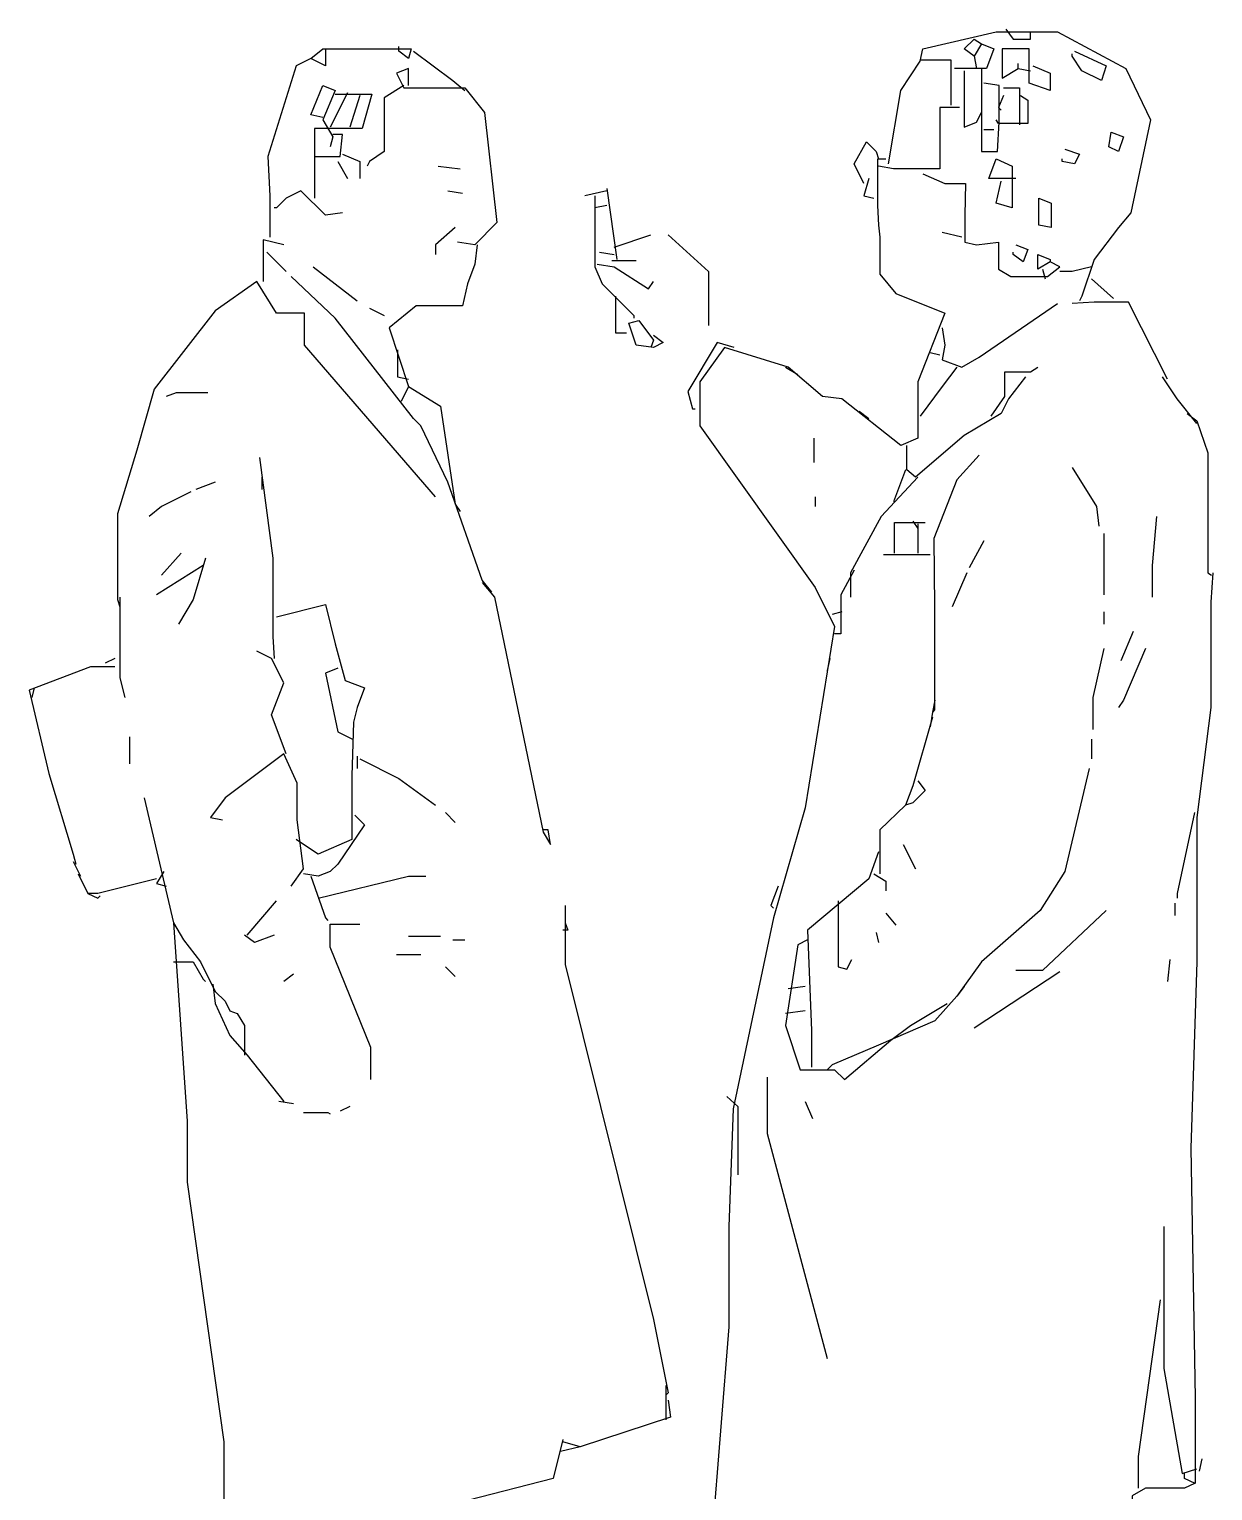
# Model space of a CAD drawing. Extents: x 500 to 638, y 181 to 267.
# Drawn here: x 620.735 to 621.702, y 210.094 to 211.288 of the extents above; entities that cross this region are included whole.
import ezdxf

# ---------------------------------------------------------------- set-up
doc = ezdxf.new("R2010")
doc.units = 0
doc.header["$LTSCALE"] = 7
doc.layers.add('ACESSÓRIO', color=2, linetype='CONTINUOUS')

msp = doc.modelspace()

# ---------------------------------------------------------------- linework, layer by layer
at = {"layer": 'ACESSÓRIO', "linetype": 'Continuous'}
for points in [[(621.4373, 211.1781), (621.4473, 211.2381), (621.4633, 211.2621), (621.4653, 211.2721), (621.5253, 211.2861), (621.5753, 211.2861), (621.6313, 211.2561), (621.6513, 211.2141), (621.6353, 211.1381), (621.6253, 211.1261), (621.6053, 211.1001), (621.5953, 211.0701), (621.5933, 211.0661)], [(621.4373, 211.1781), (621.4473, 211.2381), (621.4633, 211.2621), (621.4653, 211.2721), (621.5253, 211.2861), (621.5753, 211.2861), (621.6313, 211.2561), (621.6513, 211.2141), (621.6353, 211.1381), (621.6253, 211.1261), (621.6053, 211.1001), (621.5953, 211.0701), (621.5933, 211.0661)], [(621.4373, 211.1781), (621.4473, 211.2381), (621.4633, 211.2621), (621.4653, 211.2721), (621.5253, 211.2861), (621.5753, 211.2861), (621.6313, 211.2561), (621.6513, 211.2141), (621.6353, 211.1381), (621.6253, 211.1261), (621.6053, 211.1001), (621.5953, 211.0701), (621.5933, 211.0661)], [(621.4373, 211.1781), (621.4473, 211.2381), (621.4633, 211.2621), (621.4653, 211.2721), (621.5253, 211.2861), (621.5753, 211.2861), (621.6313, 211.2561), (621.6513, 211.2141), (621.6353, 211.1381), (621.6253, 211.1261), (621.6053, 211.1001), (621.5953, 211.0701), (621.5933, 211.0661)], [(621.4373, 211.1781), (621.4473, 211.2381), (621.4633, 211.2621), (621.4653, 211.2721), (621.5253, 211.2861), (621.5753, 211.2861), (621.6313, 211.2561), (621.6513, 211.2141), (621.6353, 211.1381), (621.6253, 211.1261), (621.6053, 211.1001), (621.5953, 211.0701), (621.5933, 211.0661)], [(621.4373, 211.1781), (621.4473, 211.2381), (621.4633, 211.2621), (621.4653, 211.2721), (621.5253, 211.2861), (621.5753, 211.2861), (621.6313, 211.2561), (621.6513, 211.2141), (621.6353, 211.1381), (621.6253, 211.1261), (621.6053, 211.1001), (621.5953, 211.0701), (621.5933, 211.0661)], [(621.4373, 211.1781), (621.4473, 211.2381), (621.4633, 211.2621), (621.4653, 211.2721), (621.5253, 211.2861), (621.5753, 211.2861), (621.6313, 211.2561), (621.6513, 211.2141), (621.6353, 211.1381), (621.6253, 211.1261), (621.6053, 211.1001), (621.5953, 211.0701), (621.5933, 211.0661)], [(621.4373, 211.1781), (621.4473, 211.2381), (621.4633, 211.2621), (621.4653, 211.2721), (621.5253, 211.2861), (621.5753, 211.2861), (621.6313, 211.2561), (621.6513, 211.2141), (621.6353, 211.1381), (621.6253, 211.1261), (621.6053, 211.1001), (621.5953, 211.0701), (621.5933, 211.0661)], [(621.5133, 211.2761), (621.5073, 211.2661), (621.4993, 211.2721), (621.5073, 211.2801), (621.5133, 211.2761)], [(621.5133, 211.2761), (621.5073, 211.2661), (621.4993, 211.2721), (621.5073, 211.2801), (621.5133, 211.2761)], [(621.5333, 211.2881), (621.5393, 211.2801), (621.5533, 211.2801), (621.5533, 211.2861)], [(621.5333, 211.2881), (621.5393, 211.2801), (621.5533, 211.2801), (621.5533, 211.2861)], [(621.5333, 211.2881), (621.5393, 211.2801), (621.5533, 211.2801), (621.5533, 211.2861)], [(620.9773, 211.2721), (620.9773, 211.2581), (620.9653, 211.2641), (620.9753, 211.2721), (621.0473, 211.2721), (621.0453, 211.2641), (621.0373, 211.2701), (621.0373, 211.2741)], [(621.0493, 211.2701), (621.0813, 211.2461), (621.0913, 211.2381)], [(621.5133, 211.2761), (621.5233, 211.2721), (621.5173, 211.2561), (621.4913, 211.2561)], [(621.5133, 211.2761), (621.5233, 211.2721), (621.5173, 211.2561), (621.4913, 211.2561)], [(621.5133, 211.2761), (621.5233, 211.2721), (621.5173, 211.2561), (621.4913, 211.2561)], [(621.5133, 211.2761), (621.5233, 211.2721), (621.5173, 211.2561), (621.4913, 211.2561)], [(621.5133, 211.2761), (621.5233, 211.2721), (621.5173, 211.2561), (621.4913, 211.2561)], [(621.5133, 211.2761), (621.5233, 211.2721), (621.5173, 211.2561), (621.4913, 211.2561)], [(621.5133, 211.2761), (621.5233, 211.2721), (621.5173, 211.2561), (621.4913, 211.2561)], [(621.5133, 211.2761), (621.5233, 211.2721), (621.5173, 211.2561), (621.4913, 211.2561)], [(621.5133, 211.2761), (621.5233, 211.2721), (621.5173, 211.2561), (621.4913, 211.2561)], [(621.5133, 211.2761), (621.5233, 211.2721), (621.5173, 211.2561), (621.4913, 211.2561)], [(621.5553, 211.2581), (621.5693, 211.2521), (621.5693, 211.2381), (621.5523, 211.2441), (621.5523, 211.2721), (621.5303, 211.2721), (621.5303, 211.2481), (621.5433, 211.2561), (621.5433, 211.2601)], [(621.5553, 211.2581), (621.5693, 211.2521), (621.5693, 211.2381), (621.5523, 211.2441), (621.5523, 211.2721), (621.5303, 211.2721), (621.5303, 211.2481), (621.5433, 211.2561), (621.5433, 211.2601)], [(621.5553, 211.2581), (621.5693, 211.2521), (621.5693, 211.2381), (621.5523, 211.2441), (621.5523, 211.2721), (621.5303, 211.2721), (621.5303, 211.2481), (621.5433, 211.2561), (621.5433, 211.2601)], [(621.5553, 211.2581), (621.5693, 211.2521), (621.5693, 211.2381), (621.5523, 211.2441), (621.5523, 211.2721), (621.5303, 211.2721), (621.5303, 211.2481), (621.5433, 211.2561), (621.5433, 211.2601)], [(621.5893, 211.2701), (621.6153, 211.2581), (621.6113, 211.2461), (621.5953, 211.2541), (621.5873, 211.2661), (621.5873, 211.2681)], [(621.5893, 211.2701), (621.6153, 211.2581), (621.6113, 211.2461), (621.5953, 211.2541), (621.5873, 211.2661), (621.5873, 211.2681)], [(621.5893, 211.2701), (621.6153, 211.2581), (621.6113, 211.2461), (621.5953, 211.2541), (621.5873, 211.2661), (621.5873, 211.2681)], [(621.5893, 211.2701), (621.6153, 211.2581), (621.6113, 211.2461), (621.5953, 211.2541), (621.5873, 211.2661), (621.5873, 211.2681)], [(621.5893, 211.2701), (621.6153, 211.2581), (621.6113, 211.2461), (621.5953, 211.2541), (621.5873, 211.2661), (621.5873, 211.2681)], [(621.5893, 211.2701), (621.6153, 211.2581), (621.6113, 211.2461), (621.5953, 211.2541), (621.5873, 211.2661), (621.5873, 211.2681)], [(621.5893, 211.2701), (621.6153, 211.2581), (621.6113, 211.2461), (621.5953, 211.2541), (621.5873, 211.2661), (621.5873, 211.2681)], [(621.5893, 211.2701), (621.6153, 211.2581), (621.6113, 211.2461), (621.5953, 211.2541), (621.5873, 211.2661), (621.5873, 211.2681)], [(620.9653, 211.2641), (620.9533, 211.2581), (620.9303, 211.1841), (620.9318, 211.1521), (620.9318, 211.1181)], [(620.9653, 211.2641), (620.9533, 211.2581), (620.9303, 211.1841), (620.9318, 211.1521), (620.9318, 211.1181)], [(620.9653, 211.2641), (620.9533, 211.2581), (620.9303, 211.1841), (620.9318, 211.1521), (620.9318, 211.1181)], [(620.9653, 211.2641), (620.9533, 211.2581), (620.9303, 211.1841), (620.9318, 211.1521), (620.9318, 211.1181)], [(620.9653, 211.2641), (620.9533, 211.2581), (620.9303, 211.1841), (620.9318, 211.1521), (620.9318, 211.1181)], [(621.0453, 211.2421), (621.0453, 211.2561), (621.0353, 211.2521), (621.0413, 211.2401), (621.0913, 211.2401), (621.1073, 211.2201), (621.1173, 211.1301), (621.0993, 211.1121), (621.0853, 211.1141)], [(621.0453, 211.2421), (621.0453, 211.2561), (621.0353, 211.2521), (621.0413, 211.2401), (621.0913, 211.2401), (621.1073, 211.2201), (621.1173, 211.1301), (621.0993, 211.1121), (621.0853, 211.1141)], [(621.4633, 211.2631), (621.4883, 211.2631), (621.4883, 211.2261)], [(621.5073, 211.2661), (621.5093, 211.2561)], [(621.5133, 211.2561), (621.5133, 211.1881), (621.5263, 211.1881), (621.5278, 211.2121), (621.5278, 211.2421), (621.5153, 211.2441)], [(621.5133, 211.2561), (621.5133, 211.1881), (621.5263, 211.1881), (621.5278, 211.2121), (621.5278, 211.2421), (621.5153, 211.2441)], [(621.5133, 211.2561), (621.5133, 211.1881), (621.5263, 211.1881), (621.5278, 211.2121), (621.5278, 211.2421), (621.5153, 211.2441)], [(621.5133, 211.2561), (621.5133, 211.1881), (621.5263, 211.1881), (621.5278, 211.2121), (621.5278, 211.2421), (621.5153, 211.2441)], [(621.5133, 211.2561), (621.5133, 211.1881), (621.5263, 211.1881), (621.5278, 211.2121), (621.5278, 211.2421), (621.5153, 211.2441)], [(621.5133, 211.2561), (621.5133, 211.1881), (621.5263, 211.1881), (621.5278, 211.2121), (621.5278, 211.2421), (621.5153, 211.2441)], [(621.5133, 211.2561), (621.5133, 211.1881), (621.5263, 211.1881), (621.5278, 211.2121), (621.5278, 211.2421), (621.5153, 211.2441)], [(621.5133, 211.2561), (621.5133, 211.1881), (621.5263, 211.1881), (621.5278, 211.2121), (621.5278, 211.2421), (621.5153, 211.2441)], [(621.5133, 211.2561), (621.5133, 211.1881), (621.5263, 211.1881), (621.5278, 211.2121), (621.5278, 211.2421), (621.5153, 211.2441)], [(621.5133, 211.2561), (621.5133, 211.1881), (621.5263, 211.1881), (621.5278, 211.2121), (621.5278, 211.2421), (621.5153, 211.2441)], [(621.5133, 211.2561), (621.5133, 211.1881), (621.5263, 211.1881), (621.5278, 211.2121), (621.5278, 211.2421), (621.5153, 211.2441)], [(621.5433, 211.2561), (621.5533, 211.2541)], [(621.5433, 211.2561), (621.5533, 211.2541)], [(621.5433, 211.2561), (621.5533, 211.2541)], [(621.5433, 211.2561), (621.5533, 211.2541)], [(621.5433, 211.2561), (621.5533, 211.2541)], [(621.4993, 211.2541), (621.4993, 211.2081), (621.5093, 211.2121), (621.5133, 211.2201)], [(621.4993, 211.2541), (621.4993, 211.2081), (621.5093, 211.2121), (621.5133, 211.2201)], [(620.9753, 211.2161), (620.9653, 211.2181), (620.9753, 211.2421), (620.9853, 211.2381), (620.9753, 211.2141), (620.9833, 211.2001), (620.9813, 211.1921)], [(620.9753, 211.2161), (620.9653, 211.2181), (620.9753, 211.2421), (620.9853, 211.2381), (620.9753, 211.2141), (620.9833, 211.2001), (620.9813, 211.1921)], [(620.9853, 211.2351), (621.0153, 211.2351), (621.0073, 211.2071), (620.9683, 211.2071), (620.9683, 211.1841), (620.9893, 211.1841), (620.9913, 211.2021), (620.9833, 211.2021)], [(620.9853, 211.2351), (621.0153, 211.2351), (621.0073, 211.2071), (620.9683, 211.2071), (620.9683, 211.1841), (620.9893, 211.1841), (620.9913, 211.2021), (620.9833, 211.2021)], [(620.9853, 211.2351), (621.0153, 211.2351), (621.0073, 211.2071), (620.9683, 211.2071), (620.9683, 211.1841), (620.9893, 211.1841), (620.9913, 211.2021), (620.9833, 211.2021)], [(620.9853, 211.2351), (621.0153, 211.2351), (621.0073, 211.2071), (620.9683, 211.2071), (620.9683, 211.1841), (620.9893, 211.1841), (620.9913, 211.2021), (620.9833, 211.2021)], [(620.9853, 211.2351), (621.0153, 211.2351), (621.0073, 211.2071), (620.9683, 211.2071), (620.9683, 211.1841), (620.9893, 211.1841), (620.9913, 211.2021), (620.9833, 211.2021)], [(620.9953, 211.2361), (620.9813, 211.2081)], [(620.9953, 211.2361), (620.9813, 211.2081)], [(620.9953, 211.2361), (620.9813, 211.2081)], [(620.9953, 211.2361), (620.9813, 211.2081)], [(620.9953, 211.2361), (620.9813, 211.2081)], [(620.9953, 211.2361), (620.9813, 211.2081)], [(621.0053, 211.2341), (620.9973, 211.2081)], [(621.0053, 211.2341), (620.9973, 211.2081)], [(621.0413, 211.2421), (621.0253, 211.2321), (621.0253, 211.1881), (621.0133, 211.1801), (621.0113, 211.1761)], [(621.0413, 211.2421), (621.0253, 211.2321), (621.0253, 211.1881), (621.0133, 211.1801), (621.0113, 211.1761)], [(621.0413, 211.2421), (621.0253, 211.2321), (621.0253, 211.1881), (621.0133, 211.1801), (621.0113, 211.1761)], [(621.0413, 211.2421), (621.0253, 211.2321), (621.0253, 211.1881), (621.0133, 211.1801), (621.0113, 211.1761)], [(621.0413, 211.2421), (621.0253, 211.2321), (621.0253, 211.1881), (621.0133, 211.1801), (621.0113, 211.1761)], [(621.5453, 211.2341), (621.5513, 211.2301), (621.5513, 211.2111), (621.5273, 211.2111), (621.5253, 211.2141)], [(621.5453, 211.2341), (621.5513, 211.2301), (621.5513, 211.2111), (621.5273, 211.2111), (621.5253, 211.2141)], [(621.5313, 211.2341), (621.5273, 211.2241), (621.5293, 211.2221)], [(621.5313, 211.2401), (621.5443, 211.2401), (621.5443, 211.2101)], [(621.5313, 211.2401), (621.5443, 211.2401), (621.5443, 211.2101)], [(621.5313, 211.2401), (621.5443, 211.2401), (621.5443, 211.2101)], [(621.4953, 211.2241), (621.4793, 211.2241), (621.4793, 211.1741), (621.4413, 211.1741), (621.4293, 211.1761)], [(621.4953, 211.2241), (621.4793, 211.2241), (621.4793, 211.1741), (621.4413, 211.1741), (621.4293, 211.1761)], [(621.4173, 211.1621), (621.4093, 211.1781), (621.4193, 211.1961), (621.4273, 211.1881), (621.4293, 211.1821), (621.4353, 211.1821)], [(621.5153, 211.2061), (621.5233, 211.2061)], [(621.5153, 211.2061), (621.5233, 211.2061)], [(621.6193, 211.2041), (621.6293, 211.2001), (621.6253, 211.1881), (621.6173, 211.1921), (621.6193, 211.2041)], [(621.6193, 211.2041), (621.6293, 211.2001), (621.6253, 211.1881), (621.6173, 211.1921), (621.6193, 211.2041)], [(621.6193, 211.2041), (621.6293, 211.2001), (621.6253, 211.1881), (621.6173, 211.1921), (621.6193, 211.2041)], [(620.9683, 211.1841), (620.9683, 211.1501)], [(620.9683, 211.1841), (620.9683, 211.1501)], [(620.9683, 211.1841), (620.9683, 211.1501)], [(620.9683, 211.1841), (620.9683, 211.1501)], [(620.9683, 211.1841), (620.9683, 211.1501)], [(620.9913, 211.1861), (621.0053, 211.1801), (621.0053, 211.1661)], [(621.5813, 211.1901), (621.5933, 211.1861), (621.5893, 211.1781), (621.5793, 211.1801), (621.5793, 211.1821)], [(621.5813, 211.1901), (621.5933, 211.1861), (621.5893, 211.1781), (621.5793, 211.1801), (621.5793, 211.1821)], [(621.5813, 211.1901), (621.5933, 211.1861), (621.5893, 211.1781), (621.5793, 211.1801), (621.5793, 211.1821)], [(620.9873, 211.1801), (620.9953, 211.1661)], [(621.0693, 211.1761), (621.0873, 211.1741)], [(621.0693, 211.1761), (621.0873, 211.1741)], [(621.0693, 211.1761), (621.0873, 211.1741)], [(621.4283, 211.1821), (621.4283, 211.1441), (621.4293, 211.1281), (621.4303, 211.1181), (621.4303, 211.0881), (621.4433, 211.0721), (621.4833, 211.0561), (621.4613, 211.0001), (621.4613, 210.9541), (621.4473, 210.9481), (621.3993, 210.9861), (621.3833, 210.9881), (621.3553, 211.0121), (621.3033, 211.0281), (621.2833, 211.0001), (621.2833, 210.9641), (621.3773, 210.8321), (621.3933, 210.8001), (621.3693, 210.6521), (621.3433, 210.5621), (621.3103, 210.4061), (621.3068, 210.3101), (621.3068, 210.2281), (621.2933, 210.0581)], [(621.4283, 211.1821), (621.4283, 211.1441), (621.4293, 211.1281), (621.4303, 211.1181), (621.4303, 211.0881), (621.4433, 211.0721), (621.4833, 211.0561), (621.4613, 211.0001), (621.4613, 210.9541), (621.4473, 210.9481), (621.3993, 210.9861), (621.3833, 210.9881), (621.3553, 211.0121), (621.3033, 211.0281), (621.2833, 211.0001), (621.2833, 210.9641), (621.3773, 210.8321), (621.3933, 210.8001), (621.3693, 210.6521), (621.3433, 210.5621), (621.3103, 210.4061), (621.3068, 210.3101), (621.3068, 210.2281), (621.2933, 210.0581)], [(621.4283, 211.1821), (621.4283, 211.1441), (621.4293, 211.1281), (621.4303, 211.1181), (621.4303, 211.0881), (621.4433, 211.0721), (621.4833, 211.0561), (621.4613, 211.0001), (621.4613, 210.9541), (621.4473, 210.9481), (621.3993, 210.9861), (621.3833, 210.9881), (621.3553, 211.0121), (621.3033, 211.0281), (621.2833, 211.0001), (621.2833, 210.9641), (621.3773, 210.8321), (621.3933, 210.8001), (621.3693, 210.6521), (621.3433, 210.5621), (621.3103, 210.4061), (621.3068, 210.3101), (621.3068, 210.2281), (621.2933, 210.0581)], [(621.5413, 211.1661), (621.5193, 211.1661), (621.5253, 211.1821), (621.5383, 211.1761), (621.5383, 211.1421), (621.5253, 211.1461), (621.5293, 211.1641)], [(621.4213, 211.1661), (621.4173, 211.1521), (621.4253, 211.1501)], [(621.4213, 211.1661), (621.4173, 211.1521), (621.4253, 211.1501)], [(621.4213, 211.1661), (621.4173, 211.1521), (621.4253, 211.1501)], [(621.4653, 211.1701), (621.4833, 211.1621), (621.5003, 211.1621), (621.4998, 211.1361), (621.4998, 211.1141), (621.5093, 211.1121), (621.5273, 211.1141), (621.5273, 211.0921), (621.5373, 211.0861), (621.5673, 211.0861), (621.5773, 211.0941), (621.5693, 211.0981)], [(621.4653, 211.1701), (621.4833, 211.1621), (621.5003, 211.1621), (621.4998, 211.1361), (621.4998, 211.1141), (621.5093, 211.1121), (621.5273, 211.1141), (621.5273, 211.0921), (621.5373, 211.0861), (621.5673, 211.0861), (621.5773, 211.0941), (621.5693, 211.0981)], [(621.4653, 211.1701), (621.4833, 211.1621), (621.5003, 211.1621), (621.4998, 211.1361), (621.4998, 211.1141), (621.5093, 211.1121), (621.5273, 211.1141), (621.5273, 211.0921), (621.5373, 211.0861), (621.5673, 211.0861), (621.5773, 211.0941), (621.5693, 211.0981)], [(620.9913, 211.1381), (620.9773, 211.1361), (620.9573, 211.1561), (620.9453, 211.1501), (620.9373, 211.1421), (620.9353, 211.1421)], [(620.9913, 211.1381), (620.9773, 211.1361), (620.9573, 211.1561), (620.9453, 211.1501), (620.9373, 211.1421), (620.9353, 211.1421)], [(620.9913, 211.1381), (620.9773, 211.1361), (620.9573, 211.1561), (620.9453, 211.1501), (620.9373, 211.1421), (620.9353, 211.1421)], [(621.0773, 211.1561), (621.0893, 211.1541)], [(621.0773, 211.1561), (621.0893, 211.1541)], [(621.0773, 211.1561), (621.0893, 211.1541)], [(621.2073, 211.1561), (621.1893, 211.1521)], [(621.1973, 211.1521), (621.1973, 211.0941), (621.2033, 211.0801), (621.2293, 211.0541), (621.2293, 211.0521)], [(621.1973, 211.1521), (621.1973, 211.0941), (621.2033, 211.0801), (621.2293, 211.0541), (621.2293, 211.0521)], [(621.1973, 211.1521), (621.1973, 211.0941), (621.2033, 211.0801), (621.2293, 211.0541), (621.2293, 211.0521)], [(621.1973, 211.1521), (621.1973, 211.0941), (621.2033, 211.0801), (621.2293, 211.0541), (621.2293, 211.0521)], [(621.2073, 211.1581), (621.2153, 211.1001)], [(621.5603, 211.1501), (621.5703, 211.1461), (621.5703, 211.1261), (621.5603, 211.1281), (621.5603, 211.1501)], [(621.5603, 211.1501), (621.5703, 211.1461), (621.5703, 211.1261), (621.5603, 211.1281), (621.5603, 211.1501)], [(621.5603, 211.1501), (621.5703, 211.1461), (621.5703, 211.1261), (621.5603, 211.1281), (621.5603, 211.1501)], [(621.5603, 211.1501), (621.5703, 211.1461), (621.5703, 211.1261), (621.5603, 211.1281), (621.5603, 211.1501)], [(621.2073, 211.1441), (621.1973, 211.1421)], [(621.2073, 211.1441), (621.1973, 211.1421)], [(621.2073, 211.1441), (621.1973, 211.1421)], [(621.2073, 211.1441), (621.1973, 211.1421)], [(621.0833, 211.1261), (621.0673, 211.1121), (621.0673, 211.1041)], [(620.9433, 211.1121), (620.9263, 211.1161), (620.9263, 211.0821)], [(621.1013, 211.1121), (621.0993, 211.0961), (621.0933, 211.0801), (621.0893, 211.0621), (621.0513, 211.0621), (621.0293, 211.0441), (621.0453, 210.9961), (621.0393, 210.9841)], [(621.2133, 211.1101), (621.2433, 211.1201)], [(621.2573, 211.1201), (621.2903, 211.0901), (621.2903, 211.0461)], [(621.2573, 211.1201), (621.2903, 211.0901), (621.2903, 211.0461)], [(621.2573, 211.1201), (621.2903, 211.0901), (621.2903, 211.0461)], [(621.4973, 211.1181), (621.4813, 211.1221)], [(621.5413, 211.1121), (621.5513, 211.1081), (621.5473, 211.0981), (621.5393, 211.1041), (621.5393, 211.1061)], [(621.5413, 211.1121), (621.5513, 211.1081), (621.5473, 211.0981), (621.5393, 211.1041), (621.5393, 211.1061)], [(620.9293, 211.1061), (620.9453, 211.0901)], [(620.9293, 211.1061), (620.9453, 211.0901)], [(620.9293, 211.1061), (620.9453, 211.0901)], [(621.2013, 211.1061), (621.2133, 211.1041)], [(621.2013, 211.1061), (621.2133, 211.1041)], [(621.2013, 211.1061), (621.2133, 211.1041)], [(621.2013, 211.1061), (621.2133, 211.1041)], [(621.2013, 211.1061), (621.2133, 211.1041)], [(621.5693, 211.0981), (621.5593, 211.0921), (621.5593, 211.1041), (621.5693, 211.1001), (621.5693, 211.0981)], [(620.9673, 211.0941), (621.0033, 211.0661)], [(621.1993, 211.0961), (621.2133, 211.0941), (621.2413, 211.0761), (621.2453, 211.0821)], [(621.2113, 211.0991), (621.2313, 211.0991)], [(621.5633, 211.0921), (621.5653, 211.0841)], [(621.5633, 211.0921), (621.5653, 211.0841)], [(621.6033, 211.0941), (621.5873, 211.0901), (621.5773, 211.0901)], [(621.6033, 211.0941), (621.5873, 211.0901), (621.5773, 211.0901)], [(621.6033, 211.0941), (621.5873, 211.0901), (621.5773, 211.0901)], [(621.6033, 211.0941), (621.5873, 211.0901), (621.5773, 211.0901)], [(621.6033, 211.0941), (621.5873, 211.0901), (621.5773, 211.0901)], [(621.0673, 210.9061), (620.9603, 211.0301), (620.9603, 211.0561), (620.9373, 211.0561), (620.9213, 211.0821), (620.8873, 211.0581), (620.8373, 210.9941), (620.8233, 210.9441), (620.8073, 210.8921), (620.8073, 210.8221), (620.8093, 210.8161)], [(621.0673, 210.9061), (620.9603, 211.0301), (620.9603, 211.0561), (620.9373, 211.0561), (620.9213, 211.0821), (620.8873, 211.0581), (620.8373, 210.9941), (620.8233, 210.9441), (620.8073, 210.8921), (620.8073, 210.8221), (620.8093, 210.8161)], [(621.0673, 210.9061), (620.9603, 211.0301), (620.9603, 211.0561), (620.9373, 211.0561), (620.9213, 211.0821), (620.8873, 211.0581), (620.8373, 210.9941), (620.8233, 210.9441), (620.8073, 210.8921), (620.8073, 210.8221), (620.8093, 210.8161)], [(621.1133, 210.8281), (621.1053, 210.8381), (621.0773, 210.9181), (621.0553, 210.9641), (621.0493, 210.9701), (620.9853, 211.0521), (620.9493, 211.0861)], [(621.1133, 210.8281), (621.1053, 210.8381), (621.0773, 210.9181), (621.0553, 210.9641), (621.0493, 210.9701), (620.9853, 211.0521), (620.9493, 211.0861)], [(621.1133, 210.8281), (621.1053, 210.8381), (621.0773, 210.9181), (621.0553, 210.9641), (621.0493, 210.9701), (620.9853, 211.0521), (620.9493, 211.0861)], [(621.1133, 210.8281), (621.1053, 210.8381), (621.0773, 210.9181), (621.0553, 210.9641), (621.0493, 210.9701), (620.9853, 211.0521), (620.9493, 211.0861)], [(621.1133, 210.8281), (621.1053, 210.8381), (621.0773, 210.9181), (621.0553, 210.9641), (621.0493, 210.9701), (620.9853, 211.0521), (620.9493, 211.0861)], [(621.1133, 210.8281), (621.1053, 210.8381), (621.0773, 210.9181), (621.0553, 210.9641), (621.0493, 210.9701), (620.9853, 211.0521), (620.9493, 211.0861)], [(621.6033, 211.0841), (621.6213, 211.0681)], [(621.6033, 211.0841), (621.6213, 211.0681)], [(621.6033, 211.0841), (621.6213, 211.0681)], [(621.2143, 211.0701), (621.2143, 211.0401), (621.2233, 211.0401)], [(621.4813, 211.0441), (621.4833, 211.0301), (621.4813, 211.0181), (621.4973, 211.0121), (621.5113, 211.0201), (621.5753, 211.0641)], [(621.4813, 211.0441), (621.4833, 211.0301), (621.4813, 211.0181), (621.4973, 211.0121), (621.5113, 211.0201), (621.5753, 211.0641)], [(621.4813, 211.0441), (621.4833, 211.0301), (621.4813, 211.0181), (621.4973, 211.0121), (621.5113, 211.0201), (621.5753, 211.0641)], [(621.4813, 211.0441), (621.4833, 211.0301), (621.4813, 211.0181), (621.4973, 211.0121), (621.5113, 211.0201), (621.5753, 211.0641)], [(621.4813, 211.0441), (621.4833, 211.0301), (621.4813, 211.0181), (621.4973, 211.0121), (621.5113, 211.0201), (621.5753, 211.0641)], [(621.4813, 211.0441), (621.4833, 211.0301), (621.4813, 211.0181), (621.4973, 211.0121), (621.5113, 211.0201), (621.5753, 211.0641)], [(621.6653, 211.0021), (621.6333, 211.0651), (621.6053, 211.0651), (621.5873, 211.0641)], [(621.6653, 211.0021), (621.6333, 211.0651), (621.6053, 211.0651), (621.5873, 211.0641)], [(621.0133, 211.0601), (621.0253, 211.0541)], [(621.0133, 211.0601), (621.0253, 211.0541)], [(621.2453, 211.0381), (621.2533, 211.0321), (621.2453, 211.0281), (621.2313, 211.0301), (621.2253, 211.0481), (621.2333, 211.0501), (621.2453, 211.0341), (621.2433, 211.0281)], [(621.2453, 211.0381), (621.2533, 211.0321), (621.2453, 211.0281), (621.2313, 211.0301), (621.2253, 211.0481), (621.2333, 211.0501), (621.2453, 211.0341), (621.2433, 211.0281)], [(621.2453, 211.0381), (621.2533, 211.0321), (621.2453, 211.0281), (621.2313, 211.0301), (621.2253, 211.0481), (621.2333, 211.0501), (621.2453, 211.0341), (621.2433, 211.0281)], [(621.2453, 211.0381), (621.2533, 211.0321), (621.2453, 211.0281), (621.2313, 211.0301), (621.2253, 211.0481), (621.2333, 211.0501), (621.2453, 211.0341), (621.2433, 211.0281)], [(621.2453, 211.0381), (621.2533, 211.0321), (621.2453, 211.0281), (621.2313, 211.0301), (621.2253, 211.0481), (621.2333, 211.0501), (621.2453, 211.0341), (621.2433, 211.0281)], [(621.2453, 211.0381), (621.2533, 211.0321), (621.2453, 211.0281), (621.2313, 211.0301), (621.2253, 211.0481), (621.2333, 211.0501), (621.2453, 211.0341), (621.2433, 211.0281)], [(621.2453, 211.0381), (621.2533, 211.0321), (621.2453, 211.0281), (621.2313, 211.0301), (621.2253, 211.0481), (621.2333, 211.0501), (621.2453, 211.0341), (621.2433, 211.0281)], [(621.2453, 211.0381), (621.2533, 211.0321), (621.2453, 211.0281), (621.2313, 211.0301), (621.2253, 211.0481), (621.2333, 211.0501), (621.2453, 211.0341), (621.2433, 211.0281)], [(621.2453, 211.0381), (621.2533, 211.0321), (621.2453, 211.0281), (621.2313, 211.0301), (621.2253, 211.0481), (621.2333, 211.0501), (621.2453, 211.0341), (621.2433, 211.0281)], [(621.2453, 211.0381), (621.2533, 211.0321), (621.2453, 211.0281), (621.2313, 211.0301), (621.2253, 211.0481), (621.2333, 211.0501), (621.2453, 211.0341), (621.2433, 211.0281)], [(621.3113, 211.0281), (621.2973, 211.0321), (621.2733, 210.9921), (621.2773, 210.9781), (621.2793, 210.9781)], [(621.3113, 211.0281), (621.2973, 211.0321), (621.2733, 210.9921), (621.2773, 210.9781), (621.2793, 210.9781)], [(621.3113, 211.0281), (621.2973, 211.0321), (621.2733, 210.9921), (621.2773, 210.9781), (621.2793, 210.9781)], [(621.3113, 211.0281), (621.2973, 211.0321), (621.2733, 210.9921), (621.2773, 210.9781), (621.2793, 210.9781)], [(621.0363, 211.0261), (621.0363, 211.0041), (621.0453, 211.0021)], [(621.4713, 211.0241), (621.4793, 211.0221)], [(621.4713, 211.0241), (621.4793, 211.0221)], [(621.3533, 211.0121), (621.3633, 211.0061)], [(621.3533, 211.0121), (621.3633, 211.0061)], [(621.5493, 211.0041), (621.5353, 210.9861), (621.5293, 210.9741), (621.4993, 210.9561), (621.4593, 210.9221), (621.4523, 210.9281), (621.4523, 210.9481)], [(621.5493, 211.0041), (621.5353, 210.9861), (621.5293, 210.9741), (621.4993, 210.9561), (621.4593, 210.9221), (621.4523, 210.9281), (621.4523, 210.9481)], [(621.5493, 211.0041), (621.5353, 210.9861), (621.5293, 210.9741), (621.4993, 210.9561), (621.4593, 210.9221), (621.4523, 210.9281), (621.4523, 210.9481)], [(621.5493, 211.0041), (621.5353, 210.9861), (621.5293, 210.9741), (621.4993, 210.9561), (621.4593, 210.9221), (621.4523, 210.9281), (621.4523, 210.9481)], [(621.5493, 211.0041), (621.5353, 210.9861), (621.5293, 210.9741), (621.4993, 210.9561), (621.4593, 210.9221), (621.4523, 210.9281), (621.4523, 210.9481)], [(621.5493, 211.0041), (621.5353, 210.9861), (621.5293, 210.9741), (621.4993, 210.9561), (621.4593, 210.9221), (621.4523, 210.9281), (621.4523, 210.9481)], [(621.5493, 211.0041), (621.5353, 210.9861), (621.5293, 210.9741), (621.4993, 210.9561), (621.4593, 210.9221), (621.4523, 210.9281), (621.4523, 210.9481)], [(621.5493, 211.0041), (621.5353, 210.9861), (621.5293, 210.9741), (621.4993, 210.9561), (621.4593, 210.9221), (621.4523, 210.9281), (621.4523, 210.9481)], [(621.4933, 211.0121), (621.4813, 210.9961), (621.4633, 210.9721)], [(621.4933, 211.0121), (621.4813, 210.9961), (621.4633, 210.9721)], [(621.4933, 211.0121), (621.4813, 210.9961), (621.4633, 210.9721)], [(621.5213, 210.9721), (621.5323, 210.9881), (621.5323, 211.0081), (621.5533, 211.0081), (621.5593, 211.0121)], [(621.5213, 210.9721), (621.5323, 210.9881), (621.5323, 211.0081), (621.5533, 211.0081), (621.5593, 211.0121)], [(621.5213, 210.9721), (621.5323, 210.9881), (621.5323, 211.0081), (621.5533, 211.0081), (621.5593, 211.0121)], [(621.6893, 210.9661), (621.6733, 210.9861), (621.6613, 211.0041)], [(621.0453, 210.9961), (621.0713, 210.9801), (621.0833, 210.9001), (621.0873, 210.8941)], [(621.0453, 210.9961), (621.0713, 210.9801), (621.0833, 210.9001), (621.0873, 210.8941)], [(621.0453, 210.9961), (621.0713, 210.9801), (621.0833, 210.9001), (621.0873, 210.8941)], [(621.0453, 210.9961), (621.0713, 210.9801), (621.0833, 210.9001), (621.0873, 210.8941)], [(621.0453, 210.9961), (621.0713, 210.9801), (621.0833, 210.9001), (621.0873, 210.8941)], [(621.0453, 210.9961), (621.0713, 210.9801), (621.0833, 210.9001), (621.0873, 210.8941)], [(621.0453, 210.9961), (621.0713, 210.9801), (621.0833, 210.9001), (621.0873, 210.8941)], [(621.0453, 210.9961), (621.0713, 210.9801), (621.0833, 210.9001), (621.0873, 210.8941)], [(621.0453, 210.9961), (621.0713, 210.9801), (621.0833, 210.9001), (621.0873, 210.8941)], [(621.0453, 210.9961), (621.0713, 210.9801), (621.0833, 210.9001), (621.0873, 210.8941)], [(621.0453, 210.9961), (621.0713, 210.9801), (621.0833, 210.9001), (621.0873, 210.8941)], [(620.8813, 210.9911), (620.8553, 210.9911), (620.8473, 210.9881)], [(620.8813, 210.9911), (620.8553, 210.9911), (620.8473, 210.9881)], [(620.8813, 210.9911), (620.8553, 210.9911), (620.8473, 210.9881)], [(620.8813, 210.9911), (620.8553, 210.9911), (620.8473, 210.9881)], [(621.4133, 210.9761), (621.4213, 210.9701)], [(621.6813, 210.9741), (621.6893, 210.9681), (621.6983, 210.9421), (621.6983, 210.8441), (621.7013, 210.8421)], [(621.3763, 210.9541), (621.3763, 210.9341)], [(620.9233, 210.9381), (620.9343, 210.8561), (620.9343, 210.7921), (620.9353, 210.7741)], [(620.9233, 210.9381), (620.9343, 210.8561), (620.9343, 210.7921), (620.9353, 210.7741)], [(621.5113, 210.9401), (621.4933, 210.9201), (621.4743, 210.8721), (621.4748, 210.8161), (621.4748, 210.7321), (621.4733, 210.7301)], [(621.5113, 210.9401), (621.4933, 210.9201), (621.4743, 210.8721), (621.4748, 210.8161), (621.4748, 210.7321), (621.4733, 210.7301)], [(620.9253, 210.9221), (620.9253, 210.9121)], [(620.9253, 210.9221), (620.9253, 210.9121)], [(621.4613, 210.9221), (621.4313, 210.8901), (621.4063, 210.8441), (621.4063, 210.8241)], [(621.4513, 210.9281), (621.4413, 210.9021)], [(621.5873, 210.9301), (621.6073, 210.8981), (621.6093, 210.8821)], [(620.8673, 210.9101), (620.8433, 210.8981), (620.8333, 210.8901)], [(620.8673, 210.9101), (620.8433, 210.8981), (620.8333, 210.8901)], [(620.8673, 210.9101), (620.8433, 210.8981), (620.8333, 210.8901)], [(620.8673, 210.9101), (620.8433, 210.8981), (620.8333, 210.8901)], [(620.8873, 210.9181), (620.8713, 210.9121)], [(621.3773, 210.9061), (621.3773, 210.8981)], [(621.3773, 210.9061), (621.3773, 210.8981)], [(621.3773, 210.9061), (621.3773, 210.8981)], [(621.3773, 210.9061), (621.3773, 210.8981)], [(621.4423, 210.8601), (621.4423, 210.8851), (621.4673, 210.8851)], [(621.4573, 210.8861), (621.4613, 210.8801)], [(621.4573, 210.8861), (621.4613, 210.8801)], [(621.4573, 210.8861), (621.4613, 210.8801)], [(621.6563, 210.8901), (621.6528, 210.8501), (621.6528, 210.8241)], [(621.6563, 210.8901), (621.6528, 210.8501), (621.6528, 210.8241)], [(621.6563, 210.8901), (621.6528, 210.8501), (621.6528, 210.8241)], [(621.4613, 210.8841), (621.4613, 210.8601)], [(621.6133, 210.8761), (621.6133, 210.8261)], [(621.6133, 210.8761), (621.6133, 210.8261)], [(621.6133, 210.8761), (621.6133, 210.8261)], [(621.6133, 210.8761), (621.6133, 210.8261)], [(621.6133, 210.8761), (621.6133, 210.8261)], [(621.5153, 210.8701), (621.5033, 210.8481)], [(621.5153, 210.8701), (621.5033, 210.8481)], [(620.8773, 210.8501), (620.8393, 210.8261)], [(620.8773, 210.8501), (620.8393, 210.8261)], [(620.8773, 210.8501), (620.8393, 210.8261)], [(620.8593, 210.8601), (620.8433, 210.8421)], [(620.8593, 210.8601), (620.8433, 210.8421)], [(620.8793, 210.8561), (620.8693, 210.8221), (620.8573, 210.8021)], [(620.8793, 210.8561), (620.8693, 210.8221), (620.8573, 210.8021)], [(620.8793, 210.8561), (620.8693, 210.8221), (620.8573, 210.8021)], [(621.4333, 210.8591), (621.4713, 210.8591)], [(621.4333, 210.8591), (621.4713, 210.8591)], [(621.4333, 210.8591), (621.4713, 210.8591)], [(621.4093, 210.8461), (621.3983, 210.8261), (621.3983, 210.7941), (621.3933, 210.7941)], [(621.5013, 210.8441), (621.4893, 210.8161)], [(621.5013, 210.8441), (621.4893, 210.8161)], [(621.7023, 210.8441), (621.7008, 210.8201), (621.7008, 210.7341), (621.6893, 210.6441), (621.6893, 210.5261), (621.6843, 210.3741), (621.6878, 210.1701), (621.6878, 210.1001), (621.6793, 210.1041), (621.6793, 210.1081)], [(621.7023, 210.8441), (621.7008, 210.8201), (621.7008, 210.7341), (621.6893, 210.6441), (621.6893, 210.5261), (621.6843, 210.3741), (621.6878, 210.1701), (621.6878, 210.1001), (621.6793, 210.1041), (621.6793, 210.1081)], [(621.7023, 210.8441), (621.7008, 210.8201), (621.7008, 210.7341), (621.6893, 210.6441), (621.6893, 210.5261), (621.6843, 210.3741), (621.6878, 210.1701), (621.6878, 210.1001), (621.6793, 210.1041), (621.6793, 210.1081)], [(621.1053, 210.8361), (621.1153, 210.8241), (621.1553, 210.6321), (621.1613, 210.6221), (621.1593, 210.6341), (621.1553, 210.6341)], [(620.8093, 210.8241), (620.8093, 210.7581), (620.8133, 210.7421)], [(620.8093, 210.8241), (620.8093, 210.7581), (620.8133, 210.7421)], [(620.8093, 210.8241), (620.8093, 210.7581), (620.8133, 210.7421)], [(620.8093, 210.8241), (620.8093, 210.7581), (620.8133, 210.7421)], [(620.9373, 210.8081), (620.9773, 210.8181), (620.9853, 210.7861), (620.9933, 210.7561), (621.0093, 210.7501), (621.0033, 210.7341), (621.0003, 210.7221), (620.9988, 210.6781), (620.9988, 210.6261), (620.9713, 210.6141), (620.9593, 210.6221), (620.9533, 210.6261)], [(620.9373, 210.8081), (620.9773, 210.8181), (620.9853, 210.7861), (620.9933, 210.7561), (621.0093, 210.7501), (621.0033, 210.7341), (621.0003, 210.7221), (620.9988, 210.6781), (620.9988, 210.6261), (620.9713, 210.6141), (620.9593, 210.6221), (620.9533, 210.6261)], [(620.9373, 210.8081), (620.9773, 210.8181), (620.9853, 210.7861), (620.9933, 210.7561), (621.0093, 210.7501), (621.0033, 210.7341), (621.0003, 210.7221), (620.9988, 210.6781), (620.9988, 210.6261), (620.9713, 210.6141), (620.9593, 210.6221), (620.9533, 210.6261)], [(621.3993, 210.8121), (621.3913, 210.8101)], [(621.3993, 210.8121), (621.3913, 210.8101)], [(621.3993, 210.8121), (621.3913, 210.8101)], [(621.6133, 210.8121), (621.6133, 210.8021)], [(621.6133, 210.8121), (621.6133, 210.8021)], [(621.6133, 210.8121), (621.6133, 210.8021)], [(621.6373, 210.7961), (621.6273, 210.7721)], [(621.6373, 210.7961), (621.6273, 210.7721)], [(620.9453, 210.6961), (620.9333, 210.7281), (620.9433, 210.7541), (620.9333, 210.7741), (620.9213, 210.7801)], [(620.9453, 210.6961), (620.9333, 210.7281), (620.9433, 210.7541), (620.9333, 210.7741), (620.9213, 210.7801)], [(620.9453, 210.6961), (620.9333, 210.7281), (620.9433, 210.7541), (620.9333, 210.7741), (620.9213, 210.7801)], [(621.6133, 210.7821), (621.6043, 210.7421), (621.6043, 210.7161)], [(621.6133, 210.7821), (621.6043, 210.7421), (621.6043, 210.7161)], [(621.6133, 210.7821), (621.6043, 210.7421), (621.6043, 210.7161)], [(621.6133, 210.7821), (621.6043, 210.7421), (621.6043, 210.7161)], [(621.6133, 210.7821), (621.6043, 210.7421), (621.6043, 210.7161)], [(621.6133, 210.7821), (621.6043, 210.7421), (621.6043, 210.7161)], [(621.6133, 210.7821), (621.6043, 210.7421), (621.6043, 210.7161)], [(621.6133, 210.7821), (621.6043, 210.7421), (621.6043, 210.7161)], [(621.6473, 210.7821), (621.6293, 210.7401), (621.6253, 210.7341)], [(621.6473, 210.7821), (621.6293, 210.7401), (621.6253, 210.7341)], [(620.8053, 210.7671), (620.7853, 210.7671), (620.7353, 210.7481), (620.7513, 210.6801), (620.7713, 210.6141), (620.7733, 210.6061)], [(620.8053, 210.7741), (620.7973, 210.7701)], [(620.8053, 210.7741), (620.7973, 210.7701)], [(620.8053, 210.7741), (620.7973, 210.7701)], [(620.9873, 210.7661), (620.9773, 210.7621), (620.9873, 210.7141), (620.9993, 210.7081)], [(621.3893, 210.7741), (621.3873, 210.7641)], [(621.3893, 210.7741), (621.3873, 210.7641)], [(620.7393, 210.7501), (620.7373, 210.7421)], [(621.4753, 210.7401), (621.4733, 210.7301), (621.4713, 210.7181)], [(621.4753, 210.7401), (621.4733, 210.7301), (621.4713, 210.7181)], [(621.4753, 210.7401), (621.4733, 210.7301), (621.4713, 210.7181)], [(621.4753, 210.7401), (621.4733, 210.7301), (621.4713, 210.7181)], [(621.4753, 210.7401), (621.4733, 210.7301), (621.4713, 210.7181)], [(621.4733, 210.7261), (621.4573, 210.6701), (621.4513, 210.6541), (621.4303, 210.6341), (621.4303, 210.5981)], [(621.4733, 210.7261), (621.4573, 210.6701), (621.4513, 210.6541), (621.4303, 210.6341), (621.4303, 210.5981)], [(621.4733, 210.7261), (621.4573, 210.6701), (621.4513, 210.6541), (621.4303, 210.6341), (621.4303, 210.5981)], [(620.8173, 210.7101), (620.8173, 210.6881)], [(621.6033, 210.7081), (621.6033, 210.6921)], [(620.9493, 210.5881), (620.9593, 210.6021), (620.9543, 210.6421), (620.9543, 210.6721), (620.9433, 210.6961), (620.8953, 210.6601), (620.8833, 210.6441), (620.8933, 210.6421)], [(620.9493, 210.5881), (620.9593, 210.6021), (620.9543, 210.6421), (620.9543, 210.6721), (620.9433, 210.6961), (620.8953, 210.6601), (620.8833, 210.6441), (620.8933, 210.6421)], [(620.9493, 210.5881), (620.9593, 210.6021), (620.9543, 210.6421), (620.9543, 210.6721), (620.9433, 210.6961), (620.8953, 210.6601), (620.8833, 210.6441), (620.8933, 210.6421)], [(620.9493, 210.5881), (620.9593, 210.6021), (620.9543, 210.6421), (620.9543, 210.6721), (620.9433, 210.6961), (620.8953, 210.6601), (620.8833, 210.6441), (620.8933, 210.6421)], [(621.0033, 210.6941), (621.0033, 210.6841)], [(621.0033, 210.6941), (621.0033, 210.6841)], [(621.0033, 210.6941), (621.0033, 210.6841)], [(621.0033, 210.6941), (621.0033, 210.6841)], [(621.0053, 210.6921), (621.0373, 210.6761), (621.0673, 210.6541)], [(621.0053, 210.6921), (621.0373, 210.6761), (621.0673, 210.6541)], [(621.6013, 210.6841), (621.5813, 210.6001), (621.5613, 210.5681), (621.5133, 210.5261), (621.4933, 210.4981), (621.4753, 210.4781), (621.4293, 210.4581), (621.3913, 210.4421), (621.3873, 210.4381)], [(621.6013, 210.6841), (621.5813, 210.6001), (621.5613, 210.5681), (621.5133, 210.5261), (621.4933, 210.4981), (621.4753, 210.4781), (621.4293, 210.4581), (621.3913, 210.4421), (621.3873, 210.4381)], [(621.4613, 210.6741), (621.4673, 210.6661), (621.4573, 210.6561), (621.4513, 210.6541)], [(620.8293, 210.6601), (620.8533, 210.5581), (620.8643, 210.3961), (620.8643, 210.3461), (620.8943, 210.1341), (620.8943, 210.0771), (620.9193, 210.0771)], [(621.0013, 210.6461), (621.0093, 210.6381), (620.9873, 210.6061), (620.9813, 210.6001), (620.9713, 210.5961), (620.9593, 210.5981)], [(621.0013, 210.6461), (621.0093, 210.6381), (620.9873, 210.6061), (620.9813, 210.6001), (620.9713, 210.5961), (620.9593, 210.5981)], [(621.0013, 210.6461), (621.0093, 210.6381), (620.9873, 210.6061), (620.9813, 210.6001), (620.9713, 210.5961), (620.9593, 210.5981)], [(621.0013, 210.6461), (621.0093, 210.6381), (620.9873, 210.6061), (620.9813, 210.6001), (620.9713, 210.5961), (620.9593, 210.5981)], [(621.0753, 210.6481), (621.0833, 210.6401)], [(621.0753, 210.6481), (621.0833, 210.6401)], [(621.0753, 210.6481), (621.0833, 210.6401)], [(621.0753, 210.6481), (621.0833, 210.6401)], [(621.6873, 210.6481), (621.6733, 210.5821), (621.6733, 210.5781)], [(621.4493, 210.6221), (621.4593, 210.6021)], [(621.4493, 210.6221), (621.4593, 210.6021)], [(621.4493, 210.6221), (621.4593, 210.6021)], [(621.4493, 210.6221), (621.4593, 210.6021)], [(621.4493, 210.6221), (621.4593, 210.6021)], [(621.4293, 210.6161), (621.4213, 210.5941), (621.3713, 210.5521), (621.3743, 210.4701), (621.3743, 210.4401)], [(621.4293, 210.6161), (621.4213, 210.5941), (621.3713, 210.5521), (621.3743, 210.4701), (621.3743, 210.4401)], [(620.7713, 210.6081), (620.7773, 210.5961)], [(620.7713, 210.6081), (620.7773, 210.5961)], [(620.7713, 210.6081), (620.7773, 210.5961)], [(620.7753, 210.5981), (620.7833, 210.5821), (620.7913, 210.5781), (620.7933, 210.5801)], [(620.7753, 210.5981), (620.7833, 210.5821), (620.7913, 210.5781), (620.7933, 210.5801)], [(620.7753, 210.5981), (620.7833, 210.5821), (620.7913, 210.5781), (620.7933, 210.5801)], [(620.8453, 210.6001), (620.8393, 210.5901), (620.8473, 210.5881)], [(621.4253, 210.5981), (621.4353, 210.5921), (621.4353, 210.5841)], [(620.8393, 210.5941), (620.7913, 210.5821), (620.7833, 210.5821)], [(620.9653, 210.5961), (620.9773, 210.5621), (620.9793, 210.5601)], [(620.9653, 210.5961), (620.9773, 210.5621), (620.9793, 210.5601)], [(620.9713, 210.5781), (621.0453, 210.5961), (621.0593, 210.5961)], [(620.9713, 210.5781), (621.0453, 210.5961), (621.0593, 210.5961)], [(620.9713, 210.5781), (621.0453, 210.5961), (621.0593, 210.5961)], [(620.9713, 210.5781), (621.0453, 210.5961), (621.0593, 210.5961)], [(621.3473, 210.5881), (621.3413, 210.5721), (621.3433, 210.5701)], [(620.9133, 210.5481), (620.9373, 210.5761)], [(620.9133, 210.5481), (620.9373, 210.5761)], [(620.9133, 210.5481), (620.9373, 210.5761)], [(620.9133, 210.5481), (620.9373, 210.5761)], [(620.9133, 210.5481), (620.9373, 210.5761)], [(620.9133, 210.5481), (620.9373, 210.5761)], [(620.9133, 210.5481), (620.9373, 210.5761)], [(620.9133, 210.5481), (620.9373, 210.5761)], [(620.9133, 210.5481), (620.9373, 210.5761)], [(620.9133, 210.5481), (620.9373, 210.5761)], [(620.9133, 210.5481), (620.9373, 210.5761)], [(620.9133, 210.5481), (620.9373, 210.5761)], [(620.9133, 210.5481), (620.9373, 210.5761)], [(620.9133, 210.5481), (620.9373, 210.5761)], [(620.9133, 210.5481), (620.9373, 210.5761)], [(620.9133, 210.5481), (620.9373, 210.5761)], [(620.9133, 210.5481), (620.9373, 210.5761)], [(620.9133, 210.5481), (620.9373, 210.5761)], [(620.9133, 210.5481), (620.9373, 210.5761)], [(620.9133, 210.5481), (620.9373, 210.5761)], [(620.9133, 210.5481), (620.9373, 210.5761)], [(620.9133, 210.5481), (620.9373, 210.5761)], [(620.9133, 210.5481), (620.9373, 210.5761)], [(620.9133, 210.5481), (620.9373, 210.5761)], [(621.3963, 210.5761), (621.3963, 210.5221), (621.4033, 210.5201), (621.4073, 210.5281)], [(621.3963, 210.5761), (621.3963, 210.5221), (621.4033, 210.5201), (621.4073, 210.5281)], [(621.3963, 210.5761), (621.3963, 210.5221), (621.4033, 210.5201), (621.4073, 210.5281)], [(621.3963, 210.5761), (621.3963, 210.5221), (621.4033, 210.5201), (621.4073, 210.5281)], [(621.6713, 210.5741), (621.6713, 210.5641)], [(621.6713, 210.5741), (621.6713, 210.5641)], [(621.6713, 210.5741), (621.6713, 210.5641)], [(621.6713, 210.5741), (621.6713, 210.5641)], [(621.6713, 210.5741), (621.6713, 210.5641)], [(621.6713, 210.5741), (621.6713, 210.5641)], [(621.6713, 210.5741), (621.6713, 210.5641)], [(621.1733, 210.5721), (621.1733, 210.5241), (621.2453, 210.2341), (621.2573, 210.1741), (621.2553, 210.1721)], [(621.1733, 210.5721), (621.1733, 210.5241), (621.2453, 210.2341), (621.2573, 210.1741), (621.2553, 210.1721)], [(621.1733, 210.5721), (621.1733, 210.5241), (621.2453, 210.2341), (621.2573, 210.1741), (621.2553, 210.1721)], [(621.1733, 210.5721), (621.1733, 210.5241), (621.2453, 210.2341), (621.2573, 210.1741), (621.2553, 210.1721)], [(621.4353, 210.5661), (621.4433, 210.5561)], [(621.4353, 210.5661), (621.4433, 210.5561)], [(621.6153, 210.5681), (621.5633, 210.5191), (621.5413, 210.5191)], [(621.6153, 210.5681), (621.5633, 210.5191), (621.5413, 210.5191)], [(621.6153, 210.5681), (621.5633, 210.5191), (621.5413, 210.5191)], [(620.8533, 210.5581), (620.8613, 210.5441), (620.8753, 210.5261), (620.8873, 210.5021), (620.8953, 210.4941), (620.8993, 210.4861), (620.9053, 210.4841), (620.9113, 210.4741), (620.9113, 210.4501)], [(621.0143, 210.4301), (621.0143, 210.4561), (620.9813, 210.5381), (620.9813, 210.5571), (621.0053, 210.5571)], [(621.0143, 210.4301), (621.0143, 210.4561), (620.9813, 210.5381), (620.9813, 210.5571), (621.0053, 210.5571)], [(621.1733, 210.5581), (621.1753, 210.5521), (621.1713, 210.5521)], [(621.1733, 210.5581), (621.1753, 210.5521), (621.1713, 210.5521)], [(621.1733, 210.5581), (621.1753, 210.5521), (621.1713, 210.5521)], [(620.9353, 210.5481), (620.9193, 210.5421), (620.9113, 210.5481)], [(621.0453, 210.5471), (621.0713, 210.5471)], [(621.0813, 210.5441), (621.0913, 210.5441)], [(621.0813, 210.5441), (621.0913, 210.5441)], [(621.0813, 210.5441), (621.0913, 210.5441)], [(621.3713, 210.5441), (621.3633, 210.5401), (621.3533, 210.4741), (621.3653, 210.4381), (621.3933, 210.4381), (621.4013, 210.4301), (621.4393, 210.4621), (621.4553, 210.4741), (621.4853, 210.4921)], [(621.4273, 210.5501), (621.4293, 210.5421)], [(621.0353, 210.5321), (621.0553, 210.5321)], [(621.0353, 210.5321), (621.0553, 210.5321)], [(621.0353, 210.5321), (621.0553, 210.5321)], [(621.6673, 210.5281), (621.6653, 210.5101)], [(620.8533, 210.5261), (620.8693, 210.5261), (620.8773, 210.5121), (620.8793, 210.5101)], [(620.8533, 210.5261), (620.8693, 210.5261), (620.8773, 210.5121), (620.8793, 210.5101)], [(620.8533, 210.5261), (620.8693, 210.5261), (620.8773, 210.5121), (620.8793, 210.5101)], [(620.8533, 210.5261), (620.8693, 210.5261), (620.8773, 210.5121), (620.8793, 210.5101)], [(620.8533, 210.5261), (620.8693, 210.5261), (620.8773, 210.5121), (620.8793, 210.5101)], [(620.8533, 210.5261), (620.8693, 210.5261), (620.8773, 210.5121), (620.8793, 210.5101)], [(620.8533, 210.5261), (620.8693, 210.5261), (620.8773, 210.5121), (620.8793, 210.5101)], [(620.8533, 210.5261), (620.8693, 210.5261), (620.8773, 210.5121), (620.8793, 210.5101)], [(620.8533, 210.5261), (620.8693, 210.5261), (620.8773, 210.5121), (620.8793, 210.5101)], [(620.9513, 210.5161), (620.9433, 210.5101)], [(620.9513, 210.5161), (620.9433, 210.5101)], [(620.9513, 210.5161), (620.9433, 210.5101)], [(620.9513, 210.5161), (620.9433, 210.5101)], [(621.0753, 210.5221), (621.0833, 210.5141)], [(621.5773, 210.5181), (621.5073, 210.4721)], [(621.5773, 210.5181), (621.5073, 210.4721)], [(620.8853, 210.5081), (620.8873, 210.4921), (620.8993, 210.4661), (620.9133, 210.4501), (620.9433, 210.4121)], [(620.8853, 210.5081), (620.8873, 210.4921), (620.8993, 210.4661), (620.9133, 210.4501), (620.9433, 210.4121)], [(620.8853, 210.5081), (620.8873, 210.4921), (620.8993, 210.4661), (620.9133, 210.4501), (620.9433, 210.4121)], [(620.8853, 210.5081), (620.8873, 210.4921), (620.8993, 210.4661), (620.9133, 210.4501), (620.9433, 210.4121)], [(621.3693, 210.5061), (621.3553, 210.5041)], [(621.3693, 210.5061), (621.3553, 210.5041)], [(621.4993, 210.5061), (621.4933, 210.4981)], [(621.4993, 210.5061), (621.4933, 210.4981)], [(621.4993, 210.5061), (621.4933, 210.4981)], [(621.4993, 210.5061), (621.4933, 210.4981)], [(621.4993, 210.5061), (621.4933, 210.4981)], [(621.4993, 210.5061), (621.4933, 210.4981)], [(621.3693, 210.4861), (621.3533, 210.4841)], [(621.3383, 210.4321), (621.3383, 210.3861), (621.3873, 210.2021)], [(621.3383, 210.4321), (621.3383, 210.3861), (621.3873, 210.2021)], [(621.3383, 210.4321), (621.3383, 210.3861), (621.3873, 210.2021)], [(621.3383, 210.4321), (621.3383, 210.3861), (621.3873, 210.2021)], [(621.3383, 210.4321), (621.3383, 210.3861), (621.3873, 210.2021)], [(621.3383, 210.4321), (621.3383, 210.3861), (621.3873, 210.2021)], [(621.3383, 210.4321), (621.3383, 210.3861), (621.3873, 210.2021)], [(620.9513, 210.4101), (620.9393, 210.4121)], [(620.9513, 210.4101), (620.9393, 210.4121)], [(620.9513, 210.4101), (620.9393, 210.4121)], [(620.9973, 210.4081), (620.9893, 210.4041)], [(620.9973, 210.4081), (620.9893, 210.4041)], [(620.9973, 210.4081), (620.9893, 210.4041)], [(620.9973, 210.4081), (620.9893, 210.4041)], [(620.9973, 210.4081), (620.9893, 210.4041)], [(621.3053, 210.4161), (621.3143, 210.4081), (621.3143, 210.3521)], [(621.3053, 210.4161), (621.3143, 210.4081), (621.3143, 210.3521)], [(621.3693, 210.4121), (621.3753, 210.3981)], [(620.9593, 210.4031), (620.9793, 210.4031), (620.9813, 210.4021)], [(620.9593, 210.4031), (620.9793, 210.4031), (620.9813, 210.4021)], [(621.6623, 210.3101), (621.6623, 210.1941), (621.6773, 210.1081), (621.6893, 210.1121)], [(621.6623, 210.3101), (621.6623, 210.1941), (621.6773, 210.1081), (621.6893, 210.1121)], [(621.6623, 210.3101), (621.6623, 210.1941), (621.6773, 210.1081), (621.6893, 210.1121)], [(621.6593, 210.2501), (621.6413, 210.1221), (621.6413, 210.0961)], [(621.2553, 210.1801), (621.2553, 210.1521)], [(621.2553, 210.1801), (621.2553, 210.1521)], [(621.2553, 210.1801), (621.2553, 210.1521)], [(621.2553, 210.1801), (621.2553, 210.1521)], [(621.2573, 210.1681), (621.2593, 210.1541), (621.1853, 210.1301), (621.1713, 210.1341)], [(621.2573, 210.1681), (621.2593, 210.1541), (621.1853, 210.1301), (621.1713, 210.1341)], [(621.2573, 210.1681), (621.2593, 210.1541), (621.1853, 210.1301), (621.1713, 210.1341)], [(621.2573, 210.1681), (621.2593, 210.1541), (621.1853, 210.1301), (621.1713, 210.1341)], [(621.2573, 210.1681), (621.2593, 210.1541), (621.1853, 210.1301), (621.1713, 210.1341)], [(621.2573, 210.1681), (621.2593, 210.1541), (621.1853, 210.1301), (621.1713, 210.1341)], [(621.2573, 210.1681), (621.2593, 210.1541), (621.1853, 210.1301), (621.1713, 210.1341)], [(621.2573, 210.1681), (621.2593, 210.1541), (621.1853, 210.1301), (621.1713, 210.1341)], [(621.2573, 210.1681), (621.2593, 210.1541), (621.1853, 210.1301), (621.1713, 210.1341)], [(621.1713, 210.1361), (621.1633, 210.1041), (621.0933, 210.0861), (621.0713, 209.9601), (621.0433, 209.6741), (621.0173, 209.6741)], [(621.1853, 210.1301), (621.1693, 210.1261)], [(621.6933, 210.1201), (621.6913, 210.1101)], [(621.6933, 210.1201), (621.6913, 210.1101)], [(621.6933, 210.1201), (621.6913, 210.1101)], [(621.6933, 210.1201), (621.6913, 210.1101)], [(621.6873, 210.1001), (621.6793, 210.0961), (621.6473, 210.0961), (621.6363, 210.0901), (621.6363, 210.0141), (621.6553, 209.8021), (621.6553, 209.7281), (621.6573, 209.7221)]]:
    msp.add_lwpolyline(points, dxfattribs=at)

doc.saveas('drawing.dxf')
